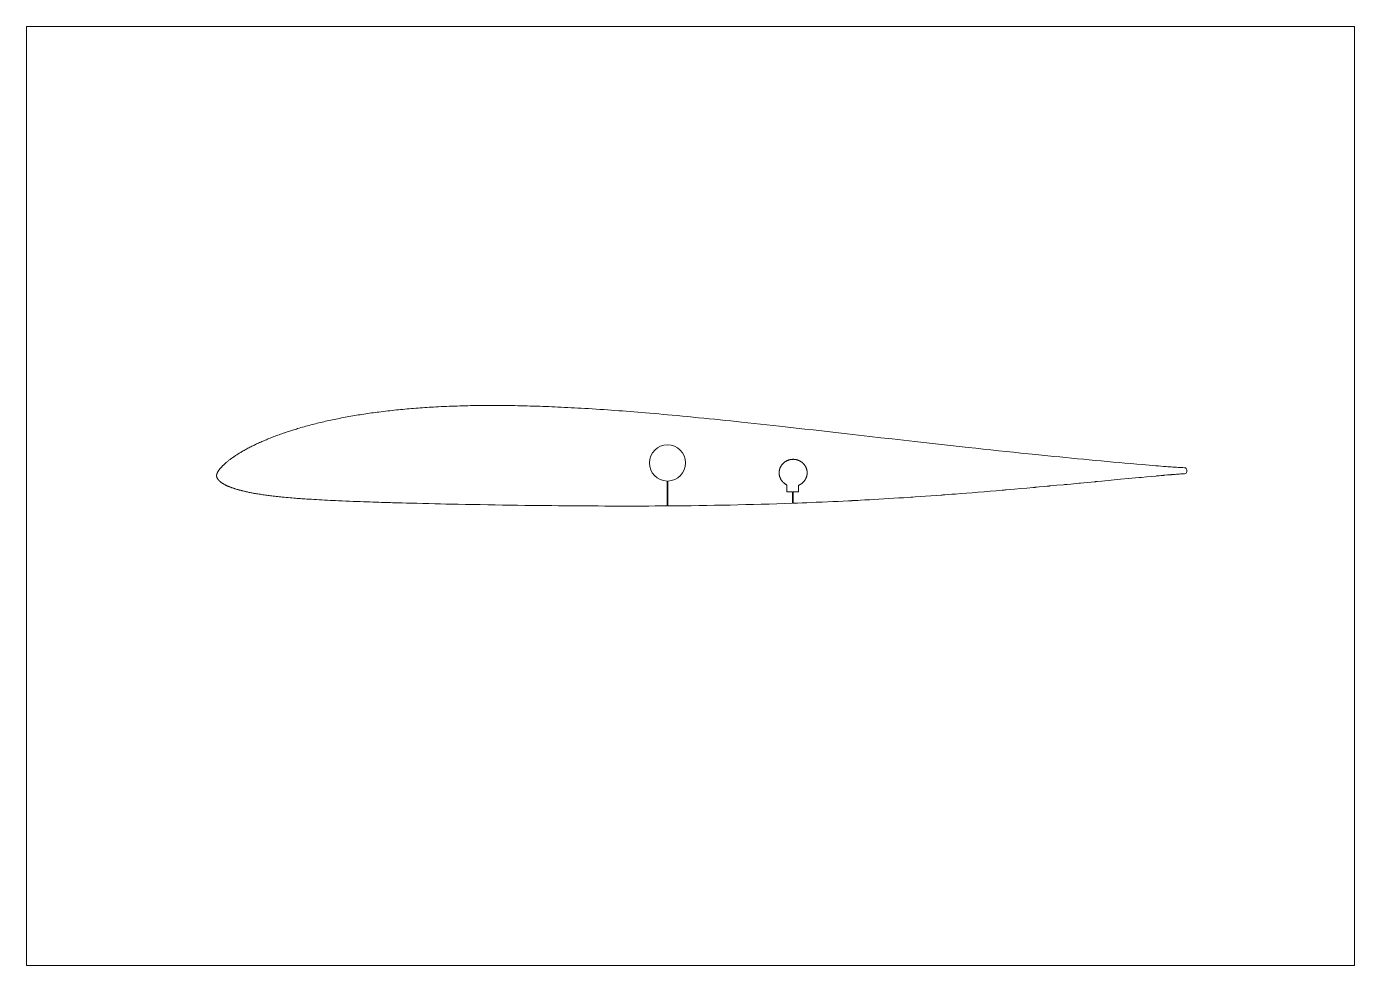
# Paper-space layout 'Sheet' of a CAD drawing. Header units: millimetres. Extents: x 0 to 594, y 0 to 420.
# The model-space entities are those that its viewports show. They can reach past a viewport. Long polylines and large blocks are cut down to what shows.
import ezdxf

# ---------------------------------------------------------------- set-up
doc = ezdxf.new("R2010")
doc.units = ezdxf.units.MM
doc.layers.add('Geometries', color=7, linetype='Continuous')

msp = doc.modelspace()

# ---------------------------------------------------------------- linework, layer by layer
at = {"layer": 'Geometries', "linetype": 'Continuous', "lineweight": 15}
for p, q in [((518.99, 221.66), (519, 220.97)), ((286.54, 205.57), (286.54, 216.67)), ((286.84, 216.67), (286.84, 205.57)), ((340.13, 214.94), (340.13, 211.86)), ((345.31, 211.86), (345.31, 214.77)), ((340.13, 211.86), (342.57, 211.86)), ((342.57, 206.76), (342.57, 211.86)), ((342.87, 211.86), (345.31, 211.86)), ((342.87, 211.86), (342.87, 206.77))]:
    msp.add_line(p, q, dxfattribs=at)
at = {"layer": 'Geometries', "linetype": 'Continuous', "lineweight": 15, "flags": 128}
for points in [[(85, 219.04), (85, 219.11), (85, 219.17), (85.01, 219.23), (85.01, 219.29), (85.02, 219.36), (85.03, 219.42), (85.05, 219.49), (85.07, 219.56), (85.09, 219.64), (85.11, 219.71), (85.14, 219.81), (85.17, 219.91), (85.21, 220.01), (85.24, 220.12), (85.28, 220.21), (85.33, 220.33), (85.37, 220.43), (85.42, 220.54), (85.48, 220.65), (85.53, 220.76), (85.59, 220.86), (85.64, 220.96), (85.71, 221.07), (85.78, 221.18), (85.85, 221.3), (85.93, 221.41), (86.01, 221.52), (86.09, 221.63), (86.17, 221.74), (86.25, 221.85), (86.37, 221.99), (86.49, 222.14), (86.6, 222.28), (86.72, 222.43), (86.86, 222.59), (87, 222.75), (87.14, 222.91), (87.28, 223.07), (87.43, 223.23), (87.57, 223.38), (87.72, 223.53), (87.87, 223.68), (88.03, 223.84), (88.19, 223.99), (88.35, 224.15), (88.52, 224.3), (88.68, 224.45), (88.85, 224.59), (89.09, 224.8), (89.32, 225), (89.56, 225.2), (89.8, 225.39), (90.04, 225.59), (90.28, 225.78), (90.53, 225.97), (90.8, 226.17), (91.07, 226.38), (91.34, 226.58), (91.62, 226.78), (91.9, 226.98), (92.21, 227.2), (92.52, 227.41), (92.83, 227.63), (93.15, 227.84), (93.46, 228.05), (93.78, 228.26), (94.1, 228.47), (94.42, 228.67), (94.76, 228.89), (95.1, 229.1), (95.45, 229.31), (95.79, 229.52), (96.14, 229.73), (96.49, 229.94), (96.9, 230.17), (97.32, 230.41), (97.73, 230.64), (98.15, 230.87), (98.58, 231.11), (99.01, 231.33), (99.44, 231.56), (99.87, 231.79), (100.3, 232.01), (100.74, 232.23), (101.17, 232.44), (101.61, 232.66), (102.05, 232.87), (102.48, 233.08), (102.92, 233.28), (103.37, 233.49), (103.81, 233.69), (104.25, 233.89), (104.74, 234.11), (105.23, 234.33), (105.72, 234.54), (106.21, 234.75), (106.7, 234.96), (107.26, 235.2), (107.82, 235.43), (108.38, 235.66), (108.95, 235.88), (109.51, 236.11), (110.08, 236.33), (110.64, 236.55), (111.21, 236.76), (111.8, 236.99), (112.4, 237.21), (113, 237.42), (113.6, 237.64), (114.19, 237.85), (114.79, 238.06), (115.39, 238.27), (116, 238.47), (116.6, 238.67), (117.2, 238.87), (117.81, 239.07), (118.41, 239.26), (118.98, 239.44), (119.56, 239.62), (120.13, 239.8), (120.7, 239.97), (121.27, 240.15), (122.01, 240.36), (122.74, 240.58), (123.47, 240.79), (124.2, 240.99), (124.94, 241.2), (125.66, 241.4), (126.39, 241.59), (127.11, 241.78), (127.83, 241.97), (128.57, 242.16), (129.32, 242.35), (130.06, 242.53), (130.8, 242.71), (131.54, 242.89), (132.29, 243.07), (133.03, 243.24), (133.79, 243.42), (134.54, 243.59), (135.3, 243.75), (136.06, 243.92), (136.82, 244.08), (137.58, 244.24), (138.34, 244.4), (139.18, 244.57), (140.02, 244.74), (140.85, 244.9), (141.69, 245.06), (142.53, 245.22), (143.37, 245.37), (144.21, 245.52), (145.05, 245.67), (145.89, 245.82), (146.74, 245.96), (147.56, 246.1), (148.39, 246.24), (149.22, 246.37), (150.05, 246.5), (150.89, 246.63), (151.74, 246.76), (152.58, 246.88), (153.43, 247.01), (154.27, 247.13), (155.1, 247.24), (155.94, 247.35), (156.77, 247.46), (157.6, 247.57), (158.59, 247.7), (159.58, 247.82), (160.57, 247.94), (161.56, 248.06), (162.56, 248.17), (163.55, 248.28), (164.5, 248.38), (165.44, 248.48), (166.39, 248.58), (167.34, 248.67), (168.29, 248.76), (169.24, 248.85), (170.19, 248.94), (171.14, 249.02), (172.13, 249.1), (173.13, 249.18), (174.12, 249.26), (175.12, 249.34), (176.12, 249.41), (177.11, 249.48), (178.11, 249.55), (179.1, 249.62), (180.1, 249.68), (181.1, 249.74), (182.09, 249.8), (183.09, 249.85), (184.27, 249.91), (185.44, 249.97), (186.62, 250.03), (187.79, 250.08), (189.01, 250.13), (190.23, 250.18), (191.44, 250.22), (192.66, 250.26), (193.88, 250.3), (195.07, 250.33), (196.27, 250.36), (197.46, 250.38), (198.66, 250.41), (199.88, 250.43), (201.1, 250.45), (202.32, 250.46), (203.54, 250.48), (204.76, 250.49), (205.98, 250.49), (207.2, 250.5), (208.42, 250.5), (209.64, 250.5), (210.86, 250.49), (212.08, 250.49), (213.3, 250.48), (214.52, 250.47), (215.74, 250.45), (217.08, 250.43), (218.42, 250.41), (219.77, 250.39), (221.11, 250.36), (222.45, 250.33), (223.87, 250.29), (225.29, 250.25), (226.72, 250.21), (228.14, 250.17), (229.56, 250.12), (230.99, 250.07), (232.33, 250.02), (233.67, 249.97), (235.01, 249.91), (236.35, 249.86), (237.69, 249.8), (239.19, 249.73), (240.68, 249.65), (242.18, 249.58), (243.68, 249.5), (245.17, 249.42), (246.67, 249.34), (248.16, 249.26), (249.66, 249.17), (251.36, 249.07), (253.07, 248.96), (254.77, 248.85), (256.48, 248.74), (258.18, 248.63), (259.85, 248.51), (261.53, 248.4), (263.2, 248.28), (264.87, 248.15), (266.58, 248.03), (268.29, 247.9), (270, 247.76), (271.7, 247.63), (273.41, 247.49), (275.11, 247.35), (276.82, 247.21), (278.81, 247.04), (280.8, 246.87), (282.79, 246.69), (284.78, 246.52), (286.77, 246.34), (288.76, 246.16), (291.1, 245.94), (293.45, 245.72), (295.79, 245.49), (298.13, 245.27), (300.55, 245.03), (302.98, 244.79), (305.4, 244.55), (307.82, 244.3), (310.25, 244.06), (312.62, 243.81), (315, 243.56), (317.38, 243.31), (319.76, 243.06), (322.59, 242.76), (325.42, 242.46), (328.25, 242.15), (331.08, 241.84), (333.91, 241.53), (336.74, 241.22), (340.53, 240.8), (344.32, 240.38), (348.11, 239.95), (351.9, 239.53), (355.69, 239.1), (359.48, 238.67), (363.26, 238.24), (367.05, 237.81), (372.1, 237.23), (377.15, 236.66), (382.21, 236.08), (387.26, 235.51), (392.31, 234.94), (397.36, 234.37), (401.33, 233.92), (405.3, 233.48), (409.27, 233.04), (413.24, 232.6), (417.21, 232.16), (421.18, 231.73), (424.58, 231.36), (427.97, 230.99), (431.37, 230.63), (434.77, 230.26), (438.17, 229.9), (441.5, 229.55), (444.84, 229.21), (448.18, 228.86), (451.52, 228.52), (454.19, 228.25), (456.86, 227.98), (459.53, 227.71), (462.2, 227.45), (464.87, 227.18), (467.49, 226.93), (470.12, 226.67), (472.74, 226.42), (475.37, 226.17), (478.04, 225.93), (480.71, 225.68), (483.39, 225.44), (486.06, 225.2), (488.73, 224.96), (491.36, 224.73), (493.99, 224.5), (496.61, 224.28), (499.24, 224.05), (502.18, 223.81), (505.12, 223.56), (506.28, 223.46), (507.44, 223.37), (508.59, 223.27), (509.75, 223.18), (510.52, 223.12), (511.29, 223.07), (512.06, 223.01), (512.83, 222.96), (513.61, 222.9), (514.38, 222.85), (515.1, 222.81), (515.83, 222.77), (516.56, 222.73), (517.29, 222.69), (518.02, 222.66)], [(340.13, 214.94), (340.04, 214.98), (339.94, 215.03), (339.84, 215.09), (339.74, 215.14), (339.65, 215.2), (339.55, 215.25), (339.45, 215.32), (339.36, 215.38), (339.26, 215.44), (339.16, 215.51), (339.06, 215.59), (338.96, 215.66), (338.87, 215.74), (338.77, 215.82), (338.67, 215.91), (338.58, 215.99), (338.49, 216.07), (338.41, 216.15), (338.33, 216.24), (338.25, 216.32), (338.17, 216.41), (338.09, 216.5), (338.01, 216.6), (337.93, 216.69), (337.85, 216.8), (337.77, 216.9), (337.7, 217.01), (337.62, 217.12), (337.55, 217.24), (337.48, 217.35), (337.42, 217.46), (337.36, 217.57), (337.3, 217.68), (337.24, 217.79), (337.19, 217.91), (337.14, 218.03), (337.09, 218.14), (337.04, 218.25), (337, 218.37), (336.96, 218.49), (336.92, 218.61), (336.88, 218.73), (336.85, 218.85), (336.82, 218.97), (336.79, 219.1), (336.76, 219.22), (336.74, 219.35), (336.72, 219.47), (336.7, 219.6), (336.69, 219.73), (336.68, 219.86), (336.67, 219.99), (336.66, 220.12), (336.66, 220.25), (336.65, 220.38), (336.66, 220.51), (336.66, 220.64), (336.67, 220.78), (336.68, 220.91), (336.7, 221.04), (336.71, 221.17), (336.73, 221.31), (336.76, 221.44), (336.78, 221.57), (336.81, 221.7), (336.85, 221.84), (336.88, 221.95), (336.91, 222.07), (336.95, 222.19), (336.99, 222.3), (337.03, 222.42), (337.08, 222.53), (337.12, 222.65), (337.18, 222.77), (337.23, 222.89), (337.29, 223.01), (337.35, 223.13), (337.42, 223.25), (337.49, 223.37), (337.56, 223.48), (337.63, 223.59), (337.7, 223.7), (337.78, 223.81), (337.85, 223.91), (337.93, 224.02), (338.01, 224.12), (338.1, 224.21), (338.18, 224.31), (338.27, 224.41), (338.36, 224.5), (338.45, 224.59), (338.54, 224.68), (338.63, 224.76), (338.72, 224.85), (338.82, 224.93), (338.91, 225), (339.01, 225.08), (339.11, 225.16), (339.21, 225.23), (339.31, 225.3), (339.41, 225.37), (339.51, 225.43), (339.61, 225.49), (339.72, 225.56), (339.83, 225.62), (339.94, 225.68), (340.05, 225.73), (340.15, 225.79), (340.26, 225.84), (340.39, 225.89), (340.52, 225.95), (340.65, 226), (340.78, 226.04), (340.91, 226.09), (341.04, 226.13), (341.17, 226.17), (341.3, 226.2), (341.42, 226.23), (341.55, 226.26), (341.67, 226.29), (341.8, 226.31), (341.92, 226.33), (342.04, 226.35), (342.16, 226.36), (342.28, 226.38), (342.4, 226.39), (342.52, 226.4), (342.65, 226.4), (342.77, 226.41), (342.89, 226.41), (343.01, 226.41), (343.13, 226.41), (343.24, 226.4), (343.35, 226.4), (343.46, 226.39), (343.58, 226.38), (343.69, 226.36), (343.8, 226.35), (343.92, 226.33), (344.03, 226.31), (344.15, 226.29), (344.27, 226.27), (344.39, 226.24), (344.51, 226.21), (344.63, 226.18), (344.76, 226.15), (344.88, 226.11), (345.01, 226.07), (345.12, 226.03), (345.23, 225.99), (345.34, 225.94), (345.45, 225.9), (345.56, 225.85), (345.67, 225.8), (345.78, 225.74), (345.89, 225.69), (346.01, 225.63), (346.12, 225.56), (346.24, 225.49), (346.36, 225.42), (346.47, 225.35), (346.58, 225.27), (346.69, 225.2), (346.79, 225.12), (346.89, 225.04), (346.99, 224.96), (347.09, 224.88), (347.19, 224.79), (347.28, 224.71), (347.37, 224.62), (347.46, 224.53), (347.55, 224.44), (347.63, 224.35), (347.72, 224.25), (347.8, 224.16), (347.88, 224.06), (347.96, 223.96), (348.04, 223.85), (348.11, 223.75), (348.18, 223.64), (348.25, 223.53), (348.32, 223.42), (348.39, 223.31), (348.45, 223.2), (348.52, 223.08), (348.58, 222.96), (348.63, 222.84), (348.69, 222.72), (348.74, 222.6), (348.79, 222.48), (348.83, 222.35), (348.88, 222.23), (348.92, 222.1), (348.96, 221.97), (348.99, 221.84), (349.03, 221.71), (349.06, 221.57), (349.08, 221.44), (349.1, 221.32), (349.12, 221.2), (349.14, 221.08), (349.15, 220.96), (349.16, 220.84), (349.17, 220.71), (349.18, 220.59), (349.18, 220.46), (349.18, 220.32), (349.18, 220.19), (349.17, 220.06), (349.16, 219.93), (349.15, 219.79), (349.14, 219.66), (349.12, 219.53), (349.1, 219.4), (349.08, 219.27), (349.05, 219.15), (349.02, 219.02), (348.99, 218.9), (348.96, 218.78), (348.93, 218.66), (348.89, 218.53), (348.85, 218.41), (348.8, 218.29), (348.76, 218.18), (348.71, 218.06), (348.66, 217.95), (348.61, 217.84), (348.56, 217.73), (348.5, 217.62), (348.44, 217.52), (348.38, 217.41), (348.32, 217.31), (348.26, 217.21), (348.19, 217.11), (348.13, 217.01), (348.06, 216.91), (347.98, 216.81), (347.91, 216.71), (347.83, 216.62), (347.76, 216.53), (347.68, 216.44), (347.61, 216.35), (347.53, 216.27), (347.45, 216.19), (347.38, 216.12), (347.3, 216.04), (347.2, 215.95), (347.1, 215.86), (347, 215.77), (346.9, 215.69), (346.79, 215.61), (346.69, 215.54), (346.59, 215.46), (346.48, 215.39), (346.38, 215.32), (346.28, 215.26), (346.17, 215.2), (346.07, 215.14), (345.97, 215.08), (345.87, 215.03), (345.75, 214.97), (345.64, 214.91), (345.53, 214.86), (345.42, 214.82), (345.31, 214.77)], [(518.03, 219.96), (517.43, 219.93), (516.82, 219.89), (516.22, 219.86), (515.61, 219.81), (515, 219.77), (514.41, 219.73), (513.81, 219.68), (513.22, 219.64), (512.62, 219.59), (512.21, 219.55), (512.02, 219.54), (511.86, 219.52), (511.57, 219.5), (510.98, 219.45), (510.4, 219.4), (509.22, 219.3), (508.94, 219.27), (508.81, 219.26), (508.79, 219.26), (508.78, 219.26), (508.78, 219.26), (508.77, 219.26), (508.76, 219.26), (508.75, 219.25), (508.75, 219.25), (508.54, 219.24), (507.61, 219.15), (506.68, 219.07), (505.93, 219), (505.6, 218.97), (505.46, 218.96), (505.4, 218.95), (505.23, 218.94), (501.05, 218.55), (498.71, 218.33), (498.48, 218.31), (498.36, 218.3), (498.13, 218.28), (497.73, 218.24), (496.08, 218.09), (492.75, 217.78), (489.42, 217.46), (485.17, 217.07), (480.93, 216.67), (478.84, 216.47), (478.33, 216.42), (478.2, 216.41), (478.02, 216.39), (477.66, 216.36), (476.22, 216.22), (472.93, 215.91), (471.48, 215.78), (471.33, 215.76), (471.25, 215.75), (471.11, 215.74), (470.86, 215.72), (467.13, 215.36), (465.49, 215.21), (464.77, 215.14), (464.59, 215.13), (464.44, 215.11), (464.32, 215.1), (463.82, 215.05), (460.88, 214.78), (457.95, 214.51), (457.74, 214.49), (457.64, 214.48), (457.46, 214.46), (457.14, 214.43), (456.57, 214.38), (455.56, 214.29), (452.9, 214.04), (451.73, 213.94), (451.21, 213.89), (450.98, 213.87), (450.61, 213.83), (450.29, 213.81), (447.5, 213.56), (444.71, 213.31), (441.93, 213.06), (440.08, 212.9), (438.24, 212.74), (437.74, 212.7), (437.35, 212.66), (437, 212.63), (436.36, 212.58), (433.69, 212.35), (431.02, 212.13), (428.35, 211.91), (425.68, 211.69), (423.01, 211.47), (420.52, 211.27), (418.03, 211.08), (415.54, 210.89), (413.89, 210.76), (412.24, 210.64), (410.8, 210.53), (410.16, 210.48), (409.87, 210.46), (409.63, 210.44), (409.18, 210.41), (406.83, 210.24), (404.48, 210.07), (402.13, 209.91), (399.78, 209.74), (397.43, 209.59), (396.52, 209.52), (396.31, 209.51), (396.15, 209.5), (395.52, 209.46), (394.38, 209.38), (392.35, 209.25), (390.12, 209.11), (387.89, 208.97), (385.66, 208.83), (383.43, 208.7), (381.2, 208.57), (378.98, 208.44), (377.01, 208.33), (375.05, 208.22), (373.09, 208.12), (371.8, 208.05), (370.5, 207.98), (369.36, 207.92), (369.18, 207.91), (368.94, 207.9), (368.5, 207.88), (367.71, 207.84), (365.35, 207.72), (363, 207.61), (360.64, 207.5), (358.29, 207.39), (355.93, 207.29), (355.5, 207.27), (355.3, 207.26), (354.94, 207.24), (354.31, 207.22), (353.17, 207.17), (351.13, 207.08), (349.06, 207), (347, 206.92), (344.93, 206.84), (342.87, 206.77)], [(286.54, 205.57), (283.84, 205.55), (281.14, 205.54), (278.43, 205.52), (275.73, 205.51), (273.03, 205.51), (270.32, 205.5), (267.62, 205.5), (264.65, 205.5), (261.68, 205.51), (258.7, 205.52), (255.73, 205.53), (252.76, 205.54), (249.78, 205.56), (246.81, 205.58), (243.84, 205.6), (240.86, 205.62), (237.89, 205.65), (234.97, 205.68), (232.05, 205.71), (229.13, 205.74), (226.21, 205.78), (222.89, 205.82), (219.57, 205.86), (216.25, 205.91), (212.94, 205.96), (209.62, 206.01), (206.3, 206.07), (202.98, 206.13), (199.66, 206.18), (196.39, 206.25), (193.12, 206.31), (192.22, 206.33), (191.82, 206.33), (191.57, 206.34), (190.94, 206.35), (189.81, 206.38), (187.51, 206.42), (185.22, 206.47), (182.57, 206.53), (179.91, 206.59), (177.26, 206.65), (174.6, 206.72), (171.95, 206.78), (170, 206.83), (168.06, 206.89), (166.11, 206.94), (164.67, 206.98), (164.32, 206.99), (164.01, 207), (163.77, 207.01), (162.77, 207.03), (160.76, 207.09), (158.74, 207.16), (157.59, 207.19), (157.28, 207.2), (157.08, 207.21), (156.28, 207.23), (154.84, 207.28), (153.56, 207.32), (152.27, 207.37), (150.74, 207.42), (149.21, 207.48), (147.68, 207.53), (146.05, 207.59), (144.41, 207.66), (142.77, 207.73), (141.13, 207.8), (139.5, 207.87), (138.26, 207.93), (137.02, 207.99), (135.78, 208.05), (134.55, 208.11), (133.31, 208.17), (132.07, 208.24), (130.9, 208.31), (129.74, 208.37), (128.57, 208.44), (127.41, 208.52), (126.24, 208.59), (125.33, 208.65), (124.41, 208.71), (123.61, 208.77), (123.41, 208.78), (123.3, 208.79), (123.16, 208.8), (122.52, 208.85), (121.88, 208.9), (121.12, 208.95), (120.36, 209.01), (119.59, 209.07), (118.73, 209.15), (117.86, 209.22), (117, 209.3), (116.13, 209.38), (115.26, 209.46), (114.4, 209.54), (113.72, 209.61), (113.04, 209.68), (112.36, 209.75), (111.68, 209.83), (111, 209.91), (110.32, 209.98), (109.74, 210.05), (109.16, 210.12), (108.58, 210.2), (108, 210.27), (107.43, 210.35), (106.86, 210.42), (106.29, 210.5), (105.72, 210.58), (105.15, 210.67), (104.59, 210.75), (104.02, 210.84), (103.45, 210.93), (102.88, 211.02), (102.39, 211.11), (101.89, 211.19), (101.45, 211.27), (101.34, 211.29), (101.3, 211.3), (101.29, 211.3), (101.29, 211.3), (101.28, 211.3), (101.28, 211.3), (101.27, 211.3), (101.2, 211.32), (100.82, 211.39), (100.45, 211.46), (100.07, 211.54), (99.8, 211.59), (99.67, 211.62), (99.62, 211.63), (99.61, 211.63), (99.6, 211.63), (99.59, 211.63), (99.58, 211.63), (99.57, 211.64), (99.56, 211.64), (99.55, 211.64), (99.54, 211.64), (99.15, 211.72), (98.76, 211.81), (98.49, 211.86), (98.21, 211.92), (97.97, 211.98), (97.95, 211.98), (97.94, 211.99), (97.93, 211.99), (97.92, 211.99), (97.92, 211.99), (97.91, 211.99), (97.9, 211.99), (97.86, 212), (97.47, 212.09), (97.13, 212.17), (96.78, 212.26), (96.4, 212.35), (96.31, 212.37), (96.3, 212.38), (96.29, 212.38), (96.28, 212.38), (96.28, 212.38), (96.27, 212.38), (96.27, 212.38), (96.26, 212.39), (96.26, 212.39), (96.19, 212.4), (95.93, 212.47), (95.69, 212.54), (95.46, 212.6), (95.45, 212.6), (95.44, 212.6), (95.44, 212.61), (95.43, 212.61), (95.42, 212.61), (95.41, 212.61), (95.41, 212.61), (95.37, 212.63), (95.29, 212.65), (95.16, 212.68), (94.93, 212.75), (94.52, 212.86), (94.15, 212.97), (93.78, 213.08), (93.5, 213.17), (93.22, 213.26), (92.95, 213.35), (92.67, 213.44), (92.4, 213.53), (92.12, 213.63), (91.86, 213.72), (91.61, 213.82), (91.35, 213.91), (91.09, 214.01), (90.83, 214.11), (90.61, 214.2), (90.38, 214.29), (90.15, 214.38), (89.92, 214.47), (89.8, 214.53), (89.79, 214.53), (89.78, 214.54), (89.78, 214.54), (89.77, 214.54), (89.77, 214.54), (89.75, 214.55), (89.66, 214.59), (89.51, 214.66), (89.35, 214.74), (89.2, 214.81), (89.04, 214.89), (88.89, 214.97), (88.69, 215.07), (88.49, 215.18), (88.29, 215.3), (88.27, 215.3), (88.27, 215.3), (88.27, 215.31), (88.27, 215.31), (88.27, 215.31), (88.26, 215.31), (88.22, 215.33), (88.15, 215.38), (88.02, 215.45), (87.9, 215.52), (87.79, 215.59), (87.67, 215.66), (87.56, 215.73), (87.55, 215.74), (87.54, 215.74), (87.52, 215.75), (87.52, 215.76), (87.51, 215.76), (87.51, 215.76), (87.5, 215.77), (87.49, 215.77), (87.46, 215.8), (87.35, 215.87), (87.25, 215.94), (87.15, 216.01), (87.05, 216.08), (86.95, 216.16), (86.88, 216.21), (86.85, 216.24), (86.85, 216.24), (86.84, 216.24), (86.84, 216.25), (86.84, 216.25), (86.83, 216.25), (86.79, 216.29), (86.71, 216.36), (86.61, 216.44), (86.52, 216.52), (86.51, 216.53), (86.51, 216.53), (86.49, 216.54), (86.48, 216.55), (86.47, 216.56), (86.46, 216.57), (86.45, 216.58), (86.44, 216.59), (86.36, 216.66), (86.24, 216.77), (86.16, 216.84), (86.09, 216.91), (86.02, 216.98), (85.95, 217.05), (85.88, 217.12), (85.88, 217.13), (85.87, 217.13), (85.87, 217.13), (85.87, 217.14), (85.86, 217.14), (85.86, 217.14), (85.86, 217.15), (85.86, 217.15), (85.84, 217.17), (85.81, 217.2), (85.75, 217.27), (85.7, 217.33), (85.64, 217.4), (85.59, 217.47), (85.55, 217.54), (85.5, 217.61), (85.46, 217.69), (85.42, 217.76), (85.37, 217.84), (85.33, 217.92), (85.3, 217.99), (85.26, 218.07), (85.22, 218.16), (85.19, 218.24), (85.16, 218.32), (85.13, 218.4), (85.1, 218.49), (85.08, 218.57), (85.07, 218.62), (85.06, 218.62), (85.06, 218.63), (85.06, 218.65), (85.06, 218.66), (85.05, 218.67), (85.05, 218.68), (85.04, 218.75), (85.03, 218.81), (85.02, 218.87), (85.01, 218.93), (85.01, 218.98), (85, 219.04)]]:
    msp.add_lwpolyline(points, dxfattribs=at)
at = {"layer": 'Geometries', "linetype": 'Continuous', "lineweight": 15}
for centre, radius, start, end in [((286.69, 224.77), 8.1, 271.06109, 268.93891), ((517.98, 221.64), 1.02, 0.99104, 87.91843), ((517.99, 220.97), 1.01, 272.46806, 359.68829), ((272.98, 2171.69), 1966.17, 270.4041, 272.02839)]:
    msp.add_arc(centre, radius, start, end, dxfattribs=at)

psp = doc.layouts.new('Sheet')

# ---------------------------------------------------------------- viewports
at = {"layer": '0'}
psp.add_viewport(center=(297, 210), size=(594, 420), view_center_point=(297, 210), view_height=420, dxfattribs=at)

doc.saveas('drawing.dxf')
